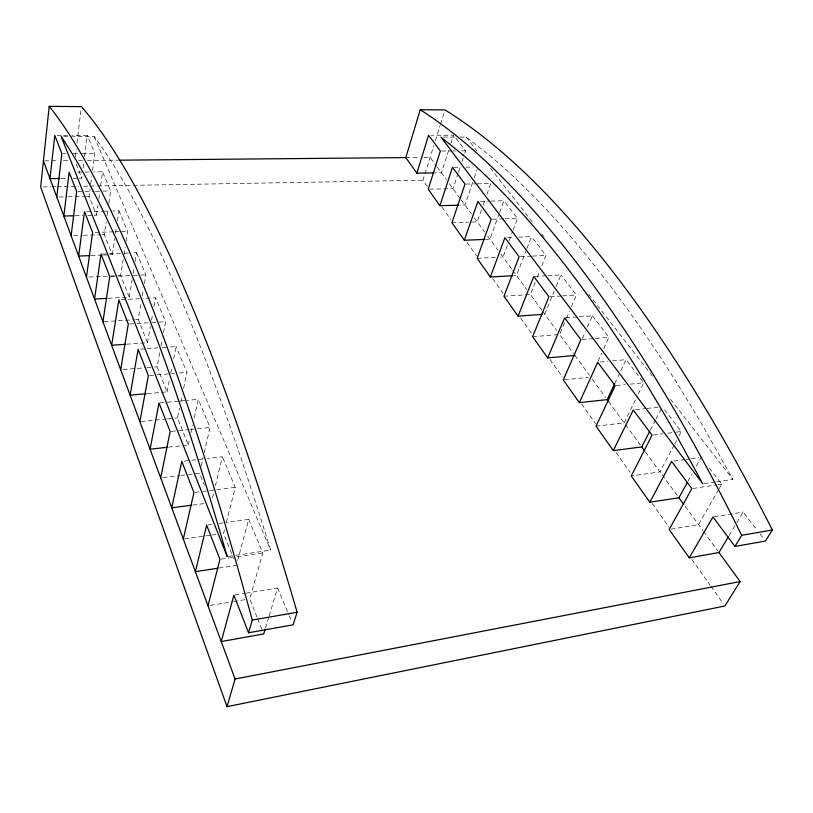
<?xml version="1.0" encoding="UTF-8"?>
<svg xmlns="http://www.w3.org/2000/svg" width="813" height="813" viewBox="0 0 813 813"><rect width="100%" height="100%" fill="white"/><g stroke="black" fill="none" stroke-linecap="round" stroke-linejoin="round"><path stroke-width="0.61" stroke-dasharray="4.07 3.05" d="M75.243 156.818L76.168 149.287M76.94 143.017L81.107 109.145M79.349 178.21L81.798 178.179L82.276 174.409M83.089 168.118L83.891 161.828M84.532 156.807L87.276 135.436L72.286 135.436M94.034 215.211L96.554 215.15L89.054 196.35L90.04 188.972M90.69 184.053L91.676 176.675M92.499 170.527L94.796 153.311L87.276 135.436M96.554 215.15L97.926 205.242M98.79 199.053L99.653 192.864M100.68 185.435L102.58 171.817L93.902 171.929M109.836 254.804L112.336 254.693L104.308 234.581L106.117 222.122M107.021 215.892L107.916 209.663M108.82 203.423L110.629 190.964L102.58 171.817M112.336 254.693L114.796 238.392M115.558 233.382L116.503 227.101M117.458 220.831L118.972 210.801L112.814 210.963M108.18 298.29L129.267 297.111L120.649 275.526L123.17 259.581M123.942 254.672L125.1 247.315M126.066 241.176L127.621 231.359L118.972 210.801M129.267 297.111L132.113 279.835M133.129 273.666L134.145 267.497M135.161 261.329L136.584 252.691L131.676 252.884M126.462 344.214L147.458 342.71L138.2 319.489L140.974 303.361M142.255 295.912L143.322 289.713M144.389 283.503L145.893 274.814L136.584 252.691M147.458 342.71L150.385 326.491M151.513 320.251L152.631 314.021M153.982 306.531L155.557 297.802L142.895 298.513M147.356 393.634L167.082 391.866L157.082 366.815L159.846 352.181M160.994 346.084L162.143 339.986M163.525 332.669L165.598 321.684L155.557 297.802M167.082 391.866L169.5 379.62M170.72 373.492L171.929 367.364M173.626 358.787L176.045 346.531L168.464 347.09M168.565 447.16L188.291 445.016L177.478 417.912L179.521 408.075M180.791 401.927L182.071 395.768M183.606 388.39L186.919 372.395L176.045 346.531M188.291 445.016L189.642 438.847M190.984 432.668L192.6 425.26M194.216 417.862L198.25 399.335L187.224 400.362M201.218 466.012L203.148 457.577M204.256 452.75L210.059 427.425L198.25 399.335M212.467 497.83L213.636 493.003M215.384 485.747L222.386 456.743L207.62 458.43M224.479 529.73L223.545 533.358L233.595 558.541M226.329 522.464L235.272 487.373L222.386 456.743M237.64 560.564L248.737 519.395L226.451 522.444M248.737 519.395L262.823 552.911L249.713 598.907L257.172 617.595M265.526 627.91L268.818 617.037M269.184 615.827L277.589 588.023L246.39 593.114M427.343 186.441L422.933 180.232L433.847 145.527M435.341 140.781L440.189 125.365M440.565 124.176L444.294 112.316M448.603 150.486L441.388 172.803L435.25 172.895M450.89 143.444L453.542 135.222L431.103 135.232M458.105 173.321L452.993 188.677L428.197 189.205M458.491 172.132L460.463 166.228M462.028 161.502L463.207 157.956M464.782 153.23L465.564 150.862L454.294 136.198M472.668 182.437L464.945 205.028L459.924 205.161M474.294 177.681L477.14 169.358M481.459 209.896L477.241 221.858L469.65 222.112M483.146 205.11L485.249 199.134M486.936 194.348L490.727 183.586L489.223 181.634M499.233 213.545L489.924 239.205L486.265 239.347M499.66 212.376L503.887 200.72L490.269 201.075M507.383 245.353L502.993 257.081L500.534 257.203M509.131 240.668L512.637 231.278M513.084 230.109L517.464 218.382L503.887 200.72M526.478 249.591L516.479 275.526L513.989 275.668M526.936 248.412L531.478 236.613L518.836 237.132M541.875 310.281L530.391 294.56L535.421 281.908M537.251 277.304L539.547 271.552M541.834 265.8L545.95 255.445L531.478 236.613M544.751 314.204L554.253 291.084M556.153 286.461L560.909 274.906L547.342 275.668M560.076 333.34L562.545 327.537M563.043 326.379L566 319.407M566.498 318.249L569.456 311.277M571.427 306.633L576.366 295.017L560.909 274.906M582.393 338.482L585.38 331.684M587.372 327.151L592.352 315.82L578.5 316.836M598.022 361.246L601.65 353.279M603.724 348.726L608.896 337.344L592.352 315.82M614.719 383.624L626.04 359.641L643.794 382.74L637.799 394.996M596.031 426.195L624.16 422.862L637.25 396.114M650.278 430.168L655.39 420.108M655.959 418.99L661.63 407.811M674.201 444.985L660.004 471.886L631.254 475.93M674.79 443.868L676.568 440.504M678.936 436.022L681.304 431.54L662.961 407.689M687.92 481.377L692.127 473.725M696.324 466.083L701.131 457.343M718.601 489.619L698.55 524.629L669.18 529.487M719.231 488.532L721.731 484.152L708.001 466.276M729.139 535.472L736.151 523.755M736.791 522.688L743.163 512.027L756.994 530.025M210.465 605.4L232.538 601.752M233.768 601.549L247.254 599.313M235.16 594.953L245.14 593.317M714.16 516.763L743.163 512.027M218.961 568.063L236.339 565.411M228.423 556.407L234.632 555.482M235.872 555.299L270.607 550.116L270.455 549.588A1258.809 222.051 80.4 0 0 94.278 136.665L72.581 136.543M221.177 559.151L232.203 557.494M237.101 556.763L262.823 552.911M693.093 488.44L716.751 484.894M718.001 484.711L721.731 484.152M704.078 483.674L715.369 481.997M716.619 481.814L732.92 479.385L704.343 428.471A1103.322 389.945 74.6 0 0 488.826 154.795L466.164 137.051L459.853 137.062M184.571 538.856L210.974 535.137M212.234 534.954L216.004 534.426M207.884 524.995L212.833 524.314M219.022 523.47L225.211 522.617M674.028 461.062L685.115 459.538M686.345 459.375L690.044 458.867M691.274 458.695L698.662 457.678M192.762 505.066L203.88 503.623M195.181 492.393L201.451 491.601M202.701 491.448L235.272 487.373M653.266 435.046L663.022 433.827M667.89 433.217L675.207 432.303M676.426 432.15L681.304 431.54M163.189 477.566L179.49 475.625M180.75 475.483L187.02 474.731M188.27 474.589L199.561 473.247L204.256 485.015M184.246 461.093L190.394 460.392M191.624 460.249L202.701 458.989M635.786 409.701L645.847 408.553M647.107 408.411L658.428 407.12M171.411 431.408L188.87 429.61M190.11 429.488L196.35 428.847M197.589 428.715L210.059 427.425M616.417 385.565L625.126 384.661M630.105 384.153L643.794 382.74M141.137 421.5L166.198 419.03M167.448 418.908L173.718 418.289M174.968 418.167L177.478 417.912M564.486 379.762L588.266 377.425M160.252 402.862L179.866 401.043M181.096 400.931L185.994 400.474M600.187 362.039L607.565 361.358M612.494 360.901L626.04 359.641M149.602 375.494L155.822 374.976M157.072 374.874L170.75 373.736M171.99 373.634L174.48 373.431M179.46 373.015L186.919 372.395M582.108 339.57L594.283 338.564M595.502 338.462L608.896 337.344M123.2 369.539L145.791 367.73M147.041 367.628L153.322 367.12M154.572 367.019L157.082 366.815M532.627 336.673L559.588 334.509L573.46 353.482M140.659 349.143L145.71 348.767M146.98 348.675L160.883 347.649M162.143 347.558L167.193 347.181M565.909 317.771L577.24 316.938M129.541 324.031L135.761 323.625M137.001 323.544L150.679 322.659M151.919 322.578L165.598 321.684M550.198 296.715L561.417 295.983M562.657 295.902L576.366 295.017M104.186 321.653L134.419 319.733M135.68 319.651L138.2 319.489M503.989 296.237L524.1 294.956M525.361 294.875L530.391 294.56M121.391 299.733L141.635 298.584M535.015 276.369L546.112 275.739M88.983 277.05L116.848 275.709M118.119 275.648L120.649 275.526M477.15 258.331L495.605 257.436M111.025 276.501L117.245 276.207M118.495 276.146L132.194 275.475M133.434 275.424L139.663 275.119M140.903 275.058L145.893 274.814M520.34 256.684L531.316 256.156M532.535 256.095L545.95 255.445M102.265 254.083L123.098 253.239M124.328 253.189L130.456 252.934M507.464 237.599L513.786 237.335M91.127 255.567L102.357 255.109M103.597 255.058L108.596 254.855M95.121 232.447L113.871 231.817M115.121 231.776L120.121 231.614M121.371 231.573L127.621 231.359M492.444 219.215L503.704 218.839M504.954 218.799L517.464 218.382M73.566 235.628L82.174 235.333M83.404 235.292L100.619 234.703M101.849 234.662L104.308 234.581M451.926 222.721L468.379 222.162M86.971 211.644L102.966 211.217M104.196 211.187L111.584 210.994M480.361 201.329L489.03 201.106M75.162 215.73L82.713 215.526M87.743 215.384L92.773 215.252M59.288 196.98L66.727 196.827M67.967 196.797L85.335 196.431M86.574 196.411L89.054 196.35M77.936 191.604L94.288 191.279M95.538 191.258L101.828 191.136M103.088 191.116L110.629 190.964M466.225 184.063L476.022 183.87M477.251 183.85L490.727 183.586M43.191 186.929L50.813 186.787M52.083 186.766L55.894 186.705M57.164 186.675L78.749 186.299M83.83 186.207L88.912 186.116M90.182 186.096L96.534 185.984M97.804 185.964L132.092 185.354M133.362 185.334L422.933 180.232M61.005 178.484L67.123 178.393M73.241 178.301L78.129 178.23M77.804 172.132L88.952 171.99M453.705 167.295L460.981 167.193M465.829 167.132L473.105 167.041M44.674 160.852L58.475 160.73M63.485 160.679L68.505 160.639M78.576 160.547L82.387 160.517M87.458 160.466L117.895 160.191M405.819 157.6L419.183 157.478M424.04 157.437L430.118 157.387L436.459 166.055M63.109 153.525L65.64 153.505M73.251 153.454L80.853 153.403M82.123 153.393L94.796 153.311M441.632 151.025L451.713 150.954M452.973 150.944L455.493 150.933M461.794 150.883L465.564 150.862M443.441 137.082L454.802 137.072M57.296 135.446L62.286 135.446M63.536 135.446L71.036 135.436M63.699 136.554L71.31 136.543M466.164 137.051L477.089 151.066M490.341 168.088L534.019 224.134M541.824 234.144L544.161 237.152M588.622 294.204L652.585 376.287M670.522 399.305L732.92 479.385M760.074 534.029L763.915 539.029M437.16 167.021L446.469 179.754M449.365 183.718L460.463 198.89M461.205 199.917L471.459 213.931M474.345 217.894L484.7 232.061M487.688 236.146L497.912 250.13M500.818 254.103L511.977 269.377M512.729 270.404L526.722 289.55M542.596 311.257L556.62 330.444M574.923 355.484L589.334 375.2M592.27 379.214L605.685 397.577M608.652 401.642L624.16 422.862M625.634 424.864L640.298 444.924M645.41 451.916L677.463 495.778M685.166 506.316L702.92 530.604M703.652 531.6L717.493 550.543M442.038 207.163L450.849 219.591M467.008 242.386L476.56 255.851M492.729 278.635L503.013 293.147M520.645 318.005L531.661 333.543M550.025 359.448L562.515 377.049M581.62 403.99L595.583 423.675M616.152 452.678L630.105 472.363M652.148 503.44L669.048 527.261M691.822 559.374L710.186 585.279M710.918 586.315L723.407 603.927M94.166 136.523L270.607 550.116M277.589 588.023L288.727 614.496M289.215 615.644L291.633 621.406M76.178 164.104L81.798 178.179M257.64 618.764L261.827 629.282"/><path stroke-width="1.22" d="M265.16 629.12L263.697 633.957L221.238 641.548L233.91 595.157L248.565 632.758L293.087 624.851L297.131 612.28A1283.077 227.081 80.3 0 0 81.422 106.645L49.217 106.351L40.65 186.97L227.04 706.649L724.881 605.99L740.155 581.539L718.946 552.535L689.261 557.84L669.18 529.487L691.843 488.633L671.558 461.398L649.861 502.21L631.254 475.93L652.046 435.199L633.266 409.986L613.317 450.615L596.031 426.195L615.167 385.687L597.718 362.263L579.344 402.638L563.236 379.895L580.889 339.671L564.649 317.863L547.677 357.913L574.923 355.484M56.798 197.031L61.839 153.535L54.796 135.446L50 178.647L59.786 178.504M71.107 235.719L76.676 191.624L69.125 172.244L63.831 216.045L73.902 215.77M86.452 277.182L92.621 232.528L84.501 211.705L78.648 256.075L89.877 255.617M102.926 321.735L109.775 276.562L101.036 254.134L94.542 299.052L106.94 298.361M120.69 369.742L128.302 324.113L118.861 299.875L111.645 345.281L125.232 344.306M139.877 421.622L148.362 375.596L138.129 349.326L130.1 395.169L146.127 393.736M160.679 477.861L170.161 431.54L159.033 402.974L150.07 449.162L167.336 447.292M183.311 539.029L193.931 492.546L181.787 461.367L171.756 507.79L191.522 505.229M208.016 605.807L219.957 559.334L206.644 525.168L195.384 571.671L217.721 568.257M227.04 706.649L235.089 679.007L43.424 160.862M248.565 632.758L252.264 620.045A1302.091 209.673 80.8 0 0 49.217 106.351M434.03 172.915L416.845 173.179L405.819 157.6L420.25 109.714L445.036 109.948A1122.153 397.587 74.5 0 1 772.35 529.985L765.45 541.031L734.922 546.448L712.95 516.956L689.261 557.84M416.845 173.179L428.603 135.232L440.372 151.025L428.197 189.205L439.884 205.709L458.674 205.191M439.884 205.709L452.495 167.305L464.995 184.084L451.926 222.721L464.345 240.252L485.046 239.398M464.345 240.252L477.892 201.4L491.194 219.256L477.15 258.331L490.361 276.979L512.749 275.739M490.361 276.979L504.934 237.701L519.121 256.745L503.989 296.237L518.074 316.125L542.322 314.387M518.074 316.125L533.785 276.44L548.948 296.796L532.627 336.673L547.677 357.913M579.344 402.638L607.179 399.62L614.719 383.624M613.317 450.615L641.762 446.926L649.709 431.286M649.861 502.21L678.916 497.759L687.32 482.465M718.946 552.535L728.509 536.539M734.922 546.448L741.68 535.3L772.35 529.985M235.089 679.007L740.155 581.539M252.264 620.045L297.131 612.28M119.165 160.181L405.819 157.6M607.179 399.62L608.652 401.642M641.762 446.926L644.679 450.92M678.916 497.759L683.682 504.284M420.25 109.714A1134.846 388.106 74.9 0 1 741.68 535.3M463.075 155.009L440.92 137.082L702.828 483.857L674.648 432.191A1115.67 380.575 75 0 0 463.075 155.009M61.26 136.696L227.183 556.59L227.03 556.051A1277.193 204.978 80.9 0 0 61.26 136.696"/></g></svg>
